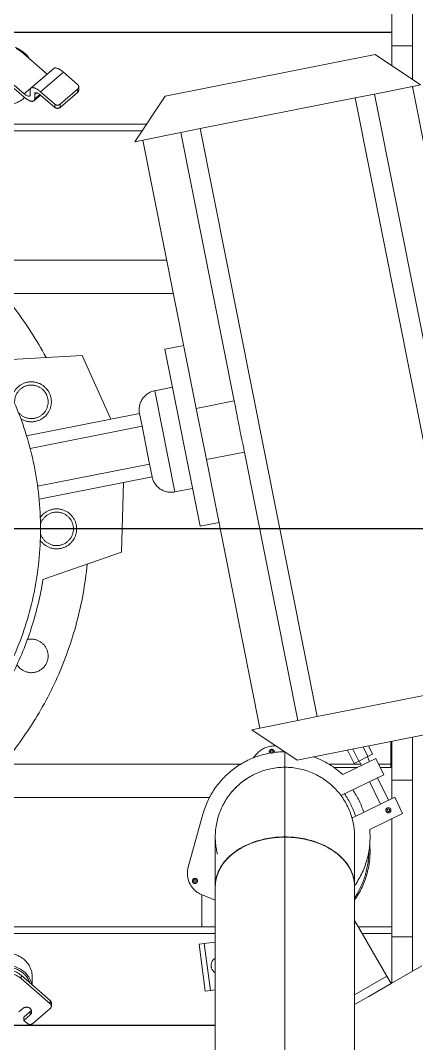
# Model space of a CAD drawing. Extents: x -681219 to -550379, y -242630 to -158199.
# Drawn here: x -588639 to -588332, y -209466 to -208672 of the extents above; entities that cross this region are included whole.
import ezdxf
from ezdxf.lldxf.tags import DXFTag

# ---------------------------------------------------------------- set-up
doc = ezdxf.new("R2010")
doc.units = 0
doc.header["$LTSCALE"] = 1000
doc.linetypes.add('DASHED2', pattern=[9.525, 6.35, -3.175])
doc.layers.get('0').update_dxf_attribs({"linetype": 'CONTINUOUS'})
doc.layers.add('center', color=253, linetype='CENTER2')
doc.layers.add('future', color=4, linetype='DASHED2', lineweight=0)
tags = doc.linetypes.add('CENTER2', pattern=[28.575, 19.05, -3.175, 3.175, -3.175]).pattern_tags.tags
tags[10:11] = [DXFTag(74, 4), DXFTag(75, 0), DXFTag(340, '0'), DXFTag(46, 0.0), DXFTag(50, 0.0), DXFTag(44, 0.0), DXFTag(45, 0.0)]
tags[8:9] = [DXFTag(74, 4), DXFTag(75, 0), DXFTag(340, '0'), DXFTag(46, 0.0), DXFTag(50, 0.0), DXFTag(44, 0.0), DXFTag(45, 0.0)]
tags[6:7] = [DXFTag(74, 4), DXFTag(75, 0), DXFTag(340, '0'), DXFTag(46, 0.0), DXFTag(50, 0.0), DXFTag(44, 0.0), DXFTag(45, 0.0)]
tags[4:5] = [DXFTag(74, 4), DXFTag(75, 0), DXFTag(340, '0'), DXFTag(46, 0.0), DXFTag(50, 0.0), DXFTag(44, 0.0), DXFTag(45, 0.0)]

# ---------------------------------------------------------------- blocks, each defined once
blk = doc.blocks.new('CYPZ04001A0001XY_A_CYPZ1000_V_1')
at = {"color": 0, "linetype": 'ByBlock', "lineweight": -2}
for p, q in [((-634.5, 1216.04), (-634.5, 173.83)), ((-688.5, 453.88), (-688.5, 365.5)), ((-580.5, 365.5), (-580.5, 453.88)), ((-580.5, 385.27), (696.5, 385.27)), ((-580.5, 384.89), (696.5, 384.89)), ((-452.5, 372.02), (-439.07, 383.65)), ((-432, 381.2), (-436.95, 376.92)), ((-434.82, 383.65), (-432, 381.2)), ((-432, 378.7), (-432, 381.2)), ((-432, 378.7), (-436.95, 374.42)), ((-436.95, 374.42), (-436.95, 376.92)), ((-431.29, 372.02), (-428.18, 374.71)), ((-699.5, 362.58), (-688.5, 368.93)), ((-688.5, 365.5), (-688.5, 277.11)), ((-580.5, 277.11), (-580.5, 365.5)), ((-453.38, 370.18), (-453.38, 367.68)), ((-429.87, 348.75), (-452.5, 368.34)), ((-452.5, 368.34), (-452.5, 365.84)), ((-429.87, 346.25), (-452.5, 365.84)), ((-716.82, 352.58), (-699.5, 362.58)), ((-713.61, 347.03), (-688.5, 361.52)), ((-576.68, 358.03), (-580.5, 357.53)), ((-576.68, 358.03), (-572.72, 358.56)), ((-571.89, 321.7), (-576.68, 358.03)), ((-572.72, 358.56), (-567.93, 322.22)), ((-740.64, 338.83), (-716.82, 352.58)), ((-717.5, 316.5), (-717.5, 352.19)), ((-713.61, 347.03), (-716.82, 352.58)), ((-438.5, 353.72), (-438.5, 346.96)), ((-733.5, 316.5), (-733.5, 342.95)), ((-689.76, 305.71), (-713.61, 347.03)), ((-429.87, 346.25), (-429.87, 348.75)), ((-580.5, 320.56), (-571.89, 321.7)), ((-567.93, 322.22), (-571.89, 321.7)), ((-733.5, 194.89), (-733.5, 316.5)), ((-733.5, 316.5), (-717.5, 316.5)), ((-717.5, 224.72), (-717.5, 316.5)), ((-717.5, 313.78), (-694.42, 313.78)), ((-580.5, 313.78), (696.5, 313.78)), ((-717.5, 308.78), (-691.53, 308.78)), ((-689.76, 305.71), (-688.5, 306.43)), ((-688.5, 303.53), (-689.76, 305.71)), ((-580.5, 308.78), (-570, 308.78)), ((695.5, 308.78), (-570, 308.78)), ((-570, 283.7), (-570, 308.78)), ((-569.91, 283.66), (-580.5, 288.03)), ((-688.5, 277.29), (-688.5, 238.92)), ((-580.5, 238.92), (-580.5, 277.29)), ((-570.88, 221.35), (-559.53, 262.43)), ((-700.25, 233.15), (-725.76, 220.68)), ((-719.61, 208.1), (-686.48, 224.3)), ((-725.76, 220.68), (-719.61, 208.1)), ((-717.5, 195.04), (-717.5, 209.13)), ((-714.87, 210.42), (-706.35, 193)), ((-677.96, 206.88), (-711.09, 190.68)), ((-700.07, 196.07), (-708.58, 213.49)), ((-390.69, 208.43), (-575.97, 208.43)), ((-733.5, 161.52), (-733.5, 194.89)), ((-733.5, 194.89), (-717.5, 194.89)), ((-717.5, 195.04), (-717.5, 194.21)), ((-717.5, 164.71), (-717.5, 194.89)), ((-711.09, 190.68), (-704.94, 178.1)), ((-704.94, 178.1), (-679.43, 190.58)), ((-716.5, 182.62), (-716.5, 185)), ((-716.5, 185), (-708.32, 185)), ((-716.5, 164.9), (-716.5, 182.62)), ((-707.15, 182.62), (-716.5, 182.62)), ((-692.16, 179.9), (-693.92, 183.49)), ((-668.94, 182.62), (-693.49, 182.62)), ((-690.84, 185), (-672.55, 185)), ((-415.53, 182.62), (-600.06, 182.62)), ((-644.02, 179.32), (-806.83, 146.94)), ((-702.49, 174.85), (-698.9, 176.61)), ((-699.3, 168.33), (-702.49, 174.85)), ((-700.2, 180.42), (-698.45, 176.83)), ((-698.9, 176.61), (-691.71, 180.12)), ((-698.9, 176.61), (-695.24, 169.13)), ((-691.71, 180.12), (-688.12, 181.88)), ((-687.13, 170.75), (-691.71, 180.12)), ((-688.12, 181.88), (-683.07, 171.55)), ((-608.74, 155.75), (-644.02, 179.32)), ((-609.9, 177.68), (-612.64, 174.53)), ((-716.5, 170), (-717.5, 170)), ((-644.54, 148.63), (-615.11, 154.48)), ((-615.11, 154.48), (-608.74, 155.75)), ((-615.11, 154.48), (-573.71, -53.67)), ((-659.56, 145.64), (-779.58, 121.77)), ((-644.54, 148.63), (-659.56, 145.64)), ((-659.56, 145.64), (-568.84, -310.42)), ((-603.13, -59.52), (-644.54, 148.63)), ((-779.58, 121.77), (-688.86, -334.3)), ((-733.3, -343.14), (-824.02, 112.93)), ((-794.6, 118.78), (-703.88, -337.28)), ((-446.89, 39.33), (-507.75, 18.16)), ((-507.75, 18.16), (-509.22, -36.02)), ((-568.7, -1.97), (-583.41, -4.89)), ((-568.7, -1.97), (-541.39, -139.28)), ((-531.48, -40.45), (-443.92, -23.03)), ((-549.12, -28.66), (-562.85, -31.39)), ((-549.12, -28.66), (-533.51, -107.12)), ((-442.77, -33), (-529.53, -50.25)), ((-529.53, -50.25), (-531.48, -40.45)), ((-603.13, -59.52), (-573.71, -53.67)), ((-565.8, -93.43), (-573.71, -53.67)), ((-526.6, -64.97), (-529.53, -50.25)), ((-523.68, -79.68), (-436.92, -62.42)), ((-523.68, -79.68), (-526.6, -64.97)), ((-434.16, -72.07), (-521.72, -89.48)), ((-521.72, -89.48), (-523.68, -79.68)), ((-499.46, -85.06), (-477.38, -134.55)), ((-595.22, -99.29), (-565.8, -93.43)), ((-565.8, -93.43), (-524.4, -301.58)), ((-553.82, -307.43), (-595.22, -99.29)), ((-547.24, -109.85), (-533.51, -107.12)), ((-477.38, -134.55), (-413.04, -130.81)), ((-556.1, -142.2), (-541.39, -139.28)), ((-415.53, -182.62), (-548.06, -182.62)), ((-390.69, -208.43), (-542.93, -208.43)), ((-541.59, -335.59), (-518.02, -300.31)), ((-524.4, -301.58), (-518.02, -300.31)), ((-553.82, -307.43), (-568.84, -310.42)), ((-524.4, -301.58), (-553.82, -307.43)), ((560.5, -308.78), (-523.68, -308.78)), ((-688.86, -334.3), (-568.84, -310.42)), ((575.5, -313.78), (-527.02, -313.78)), ((-460.28, -326.9), (-473.71, -338.54)), ((-460.28, -329.4), (-473.71, -341.04)), ((-460.28, -329.4), (-460.28, -326.9)), ((-445.08, -336.4), (-456.04, -326.9)), ((-456.04, -326.9), (-456.04, -329.4)), ((-445.08, -338.9), (-456.04, -329.4)), ((-439.88, -331.98), (-445.03, -336.44)), ((-703.88, -337.28), (-733.3, -343.14)), ((-704.4, -367.97), (-541.59, -335.59)), ((-688.86, -334.3), (-703.88, -337.28)), ((-474.59, -340.38), (-474.59, -342.88)), ((-473.71, -338.54), (-473.71, -341.04)), ((-462.75, -354.21), (-445.08, -338.9)), ((-450.03, -352.73), (-432.35, -337.42)), ((-440.48, -333.63), (-444.35, -336.98)), ((-440.48, -337.13), (-441.79, -338.26)), ((-440.48, -337.13), (-440.48, -333.63)), ((-436.95, -340.19), (-436.95, -336.69)), ((-432.35, -334.92), (-424.65, -341.59)), ((-432.35, -337.42), (-424.65, -344.09)), ((-739.68, -344.4), (-733.3, -343.14)), ((-739.68, -344.4), (-704.4, -367.97)), ((-733.5, -343.17), (-733.5, -342.15)), ((-733.5, -374.54), (-733.5, -348.53)), ((-473.71, -344.71), (-462.75, -354.21)), ((-455.23, -357.15), (-437.55, -341.84)), ((-429.87, -370.18), (-450.03, -352.73)), ((-717.5, -374.54), (-717.5, -359.22)), ((-733.5, -428.5), (-733.5, -374.54)), ((-733.5, -374.54), (-717.5, -374.54)), ((-717.5, -428.5), (-717.5, -374.54)), ((575.5, -384.89), (-717.5, -384.89)), ((575.5, -385.27), (-717.5, -385.27))]:
    blk.add_line(p, q, dxfattribs=at)
for centre, radius in [((-564.72, 273.05), 2), ((-564.72, 273.05), 1), ((-200, 0), 245), ((-714.72, 218.28), 2), ((-714.72, 218.28), 1), ((-624.35, 172.99), 1)]:
    blk.add_circle(centre, radius, dxfattribs=at)
for centre, radius, start, end in [((-583.71, 338.62), 6.5, 0, 60.41448), ((-583.71, 338.62), 6.5, 299.58552, 0), ((-634.5, 250), 66, 144.9032, 184.8131), ((-634.5, 250), 65, 146.17784, 179.66842), ((-576.71, 267.18), 17.83, 344.55273, 67.56198), ((-200, 0), 282.5, 28.06676, 174.43324), ((-634.5, 238.92), 66, 145.3688, 185.01583), ((-634.5, 238.92), 54, 0, 14.48485), ((-200, 0), 250, 31.55043, 170.94957), ((-634.5, 238.92), 54, 180, 359.98885), ((-634.5, 238.92), 54, 180, 0), ((-634.5, 238.92), 57, 196.26246, 215.85225), ((-634.5, 238.92), 64, 197.34264, 214.77207), ((-634.5, 238.92), 66, 270.05169, 344.55273), ((-634.5, 238.92), 66, 227.09888, 250.29603), ((-626.09, 186.23), 17.83, 264.53694, 319.01452), ((-624.35, 172.99), 2, 167.12745, 0), ((-624.35, 172.99), 2, 0, 30.37904), ((-437.9, 98.54), 13, 31.07543, 283.92457), ((-457.5, 0), 15.5, 35.21692, 324.78308), ((-457.5, 0), 13, 15.54017, 344.45983), ((-546.19, -43.37), 15, 11.25, 101.25), ((-200, 0), 282.5, 208.06676, 354.43324), ((-437.9, -98.54), 15.5, 57.71692, 347.28308), ((-437.9, -98.54), 13, 38.04017, 0), ((-536.44, -92.41), 15, 281.25, 11.25)]:
    blk.add_arc(centre, radius, start, end, dxfattribs=at)
for centre, major_axis, ratio, start_param, end_param in [((-436.95, 381.82), (3, 0), 0.866025, 0.785398, 2.356194), ((-434.12, 374.47), (4, 0), 0.866025, 2.356194, 5.497787), ((-434.12, 371.97), (4, 0), 0.866025, 2.356194, 2.77242), ((-450.38, 370.18), (3, 0), 0.866025, 2.356194, 3.926991), ((-450.38, 367.68), (3, 0), 0.866025, 3.141593, 3.926991), ((-417.5, 356.46), (21, 0), 0.866025, 3.307016, 5.153312), ((-417.5, 356.96), (20, 0), 0.866025, 3.42163, 5.11339), ((-417.5, 346.96), (21, 0), 0.866025, 3.141593, 5.510552), ((-417.5, 359.46), (17.5, 0), 0.866025, 3.926991, 4.960048), ((-417.5, 356.96), (17.5, 0), 0.866025, 3.926991, 4.960048), ((-634.5, 277.11), (-54, 0), 0.707107, 0, 3.141593), ((-458.16, -328.74), (-3, 0), 0.866025, 3.926991, 5.497787), ((-458.16, -331.24), (3, 0), 0.866025, 0.785398, 2.356194), ((-432.35, -340.67), (7.53, -8.69), 0.353553, 1.958393, 3.529189), ((-417.5, -346.96), (-21, 0), 0.866025, 3.141593, 5.522427), ((-471.59, -342.88), (3, 0), 0.866025, 2.356194, 3.926991), ((-471.59, -340.38), (3, 0), 0.866025, 2.356194, 3.141593), ((-445.08, -333.15), (-4.26, 4.91), 0.353553, 1.958393, 3.529189), ((-445.08, -333.15), (-7.53, 8.69), 0.353553, 1.958393, 3.529189), ((-432.35, -340.67), (4.26, -4.91), 0.353553, 1.958393, 3.529189), ((-462.75, -348.46), (-7.53, 8.69), 0.353553, 1.958393, 3.141593), ((-417.5, -356.46), (21, 0), 0.866025, 3.609353, 4.324045), ((-417.5, -356.96), (20, 0), 0.866025, 3.712393, 4.226088), ((-417.5, -359.46), (17.5, 0), 0.866025, 3.926991, 4.199701)]:
    blk.add_ellipse(centre, major_axis=major_axis, ratio=ratio, start_param=start_param, end_param=end_param, dxfattribs=at)
blk.add_rational_spline([(-688.5, 277.29), (-688.5, 200.98), (-580.55, 200.93), (-580.5, 277.28)], [1, 0.333477589004, 0.333333364548, 0.999567326631], degree=3, dxfattribs=at)
blk.add_open_spline([(-595.22, -99.29), (-595.88, -95.97), (-596.5, -92.65), (-597.74, -86.01), (-599, -79.37), (-600.38, -72.75), (-601.77, -66.14), (-602.48, -62.83), (-603.13, -59.52)], degree=3, knots=[0, 0, 0, 0, 0.25, 0.25, 0.5, 0.75, 0.75, 1, 1, 1, 1], dxfattribs=at)
at = {"layer": 'center', "ltscale": 17.201947}
blk.add_line((-1196.55, 0), (212.49, 0), dxfattribs=at)

msp = doc.modelspace()

# ---------------------------------------------------------------- block references
at = {"layer": 'future', "rotation": 180}
msp.add_blockref('CYPZ04001A0001XY_A_CYPZ1000_V_1', (-589068.721, -209066.6983), dxfattribs=at)

doc.saveas('drawing.dxf')
